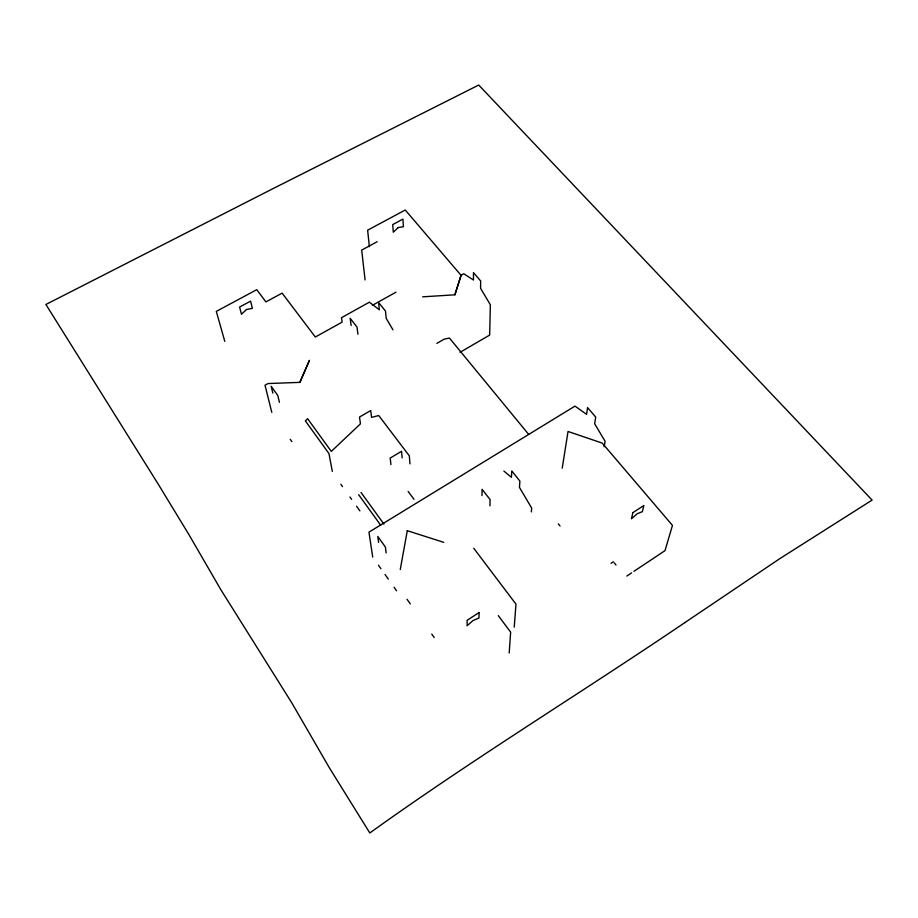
<?xml version="1.0" encoding="UTF-8"?>
<svg xmlns="http://www.w3.org/2000/svg" width="918" height="918" viewBox="0 0 918 918"><rect width="100%" height="100%" fill="white"/><g stroke="black" fill="none" stroke-linecap="round" stroke-linejoin="round"><path stroke-width="1.38" d="M481.984 495.628L482.088 489.328L490.109 499.599L489.937 505.852M509.192 652.985L510.649 632.181L498.336 615.645M514.229 627.132L515.973 604.124L473.768 548.298M531.35 511.888L531.683 508.079L519.462 487.424L519.886 481.066L511.796 470.957L511.429 477.371L503.879 471.06M562.218 468.169L568.035 431.471L602.242 443.119L672.469 525.406L664.988 550.662L633.971 571.294M604.136 446.791L605.1 441.329L594.657 423.749L595.713 417.07L587.566 407.603L586.579 414.328L574.978 406.123L368.956 532.153L372.708 557.088M400.271 569.527L407.294 530.673M422.682 296.835L454.903 294.804L461.054 275.308L463.797 273.771L473.459 280.013L473.481 272.623L480.653 280.942L480.573 288.298L490.35 304.776L489.673 335.093L459.987 352.328M454.903 294.804L461.054 275.308L405.251 210.004L367.636 230.188L369.369 246.678M299.876 382.37L309.446 360.338L299.853 382.37L268.045 383.552L265.015 385.25L271.808 412.423M626.822 576.056L631.584 572.878M611.067 563.296L613.373 561.782M436.865 343.366L444.266 339.121L449.43 338.042L528.63 434.34M372.375 305.315L395.968 292.199M377.172 241.732L361.692 250.109L365.077 279.944M407.294 530.696L443.727 542.331M614.245 562.86L616.001 565.018M558.27 523.822L560.037 526.037M408.143 491.463L413.995 499.312M361.038 492.484L383.931 524.121M358.663 494.71L380.695 525.222M340.853 484.325L342.506 486.632M349.965 497.017L351.617 499.335M356.586 506.254L359.902 510.878M407.018 599.27L410.323 603.918M431.747 634.074L434.214 637.562M290.249 439.332L291.901 441.65M378.468 565.224L380.936 568.701M385.044 574.507L388.337 579.155M394.086 587.279L396.553 590.767M392.95 329.803L386.203 318.385L385.514 311.11L378.595 302.481L379.329 309.791L369.392 302.206L341.485 317.685L342.127 322.126L315.333 337.021L282.124 293.129L265.899 301.907L256.776 289.675L216.292 311.397L224.818 341.427M272.83 393.111L271.177 386.283L277.821 395.543L279.428 402.325M332.316 471.404L328.977 453.595L305.361 420.892L307.633 418.723L331.295 451.404L360.453 423.852L359.5 417.07L370.711 410.553L371.572 417.357L378.744 415.556L409.325 455.867L409.967 463.877M378.606 542.4L377.78 536.445L385.388 547.048L386.145 552.934M351.146 325.523L350.16 318.294L357.01 327.049L357.928 334.244M390.907 464.611L390.207 458.071L401.545 451.3L402.153 457.887M479.058 612.547L478.978 618.009L473.068 620.522L467.113 625.732L467.09 620.327L479.058 612.547M632.881 512.646L631.446 518.773L637.264 513.701L642.336 511.693L643.862 505.508L632.881 512.646M246.472 309.515L241.457 314.254L239.609 307.048L250.603 301.127L252.358 308.368L246.472 309.515M398.24 227.561L393.306 232.185L392.709 224.6L402.91 219.104L403.427 226.712L398.24 227.561M684.897 622.576C580.348 693.423 472.46 759.232 369.816 832.959L329.516 768.056L291.832 702.924L220.963 589.895L188.97 534.689L158.011 483.809L45.9 304.478L273.048 188.603L478.714 85.041L872.1 500.092L779.772 558.66L684.897 622.576"/></g></svg>
